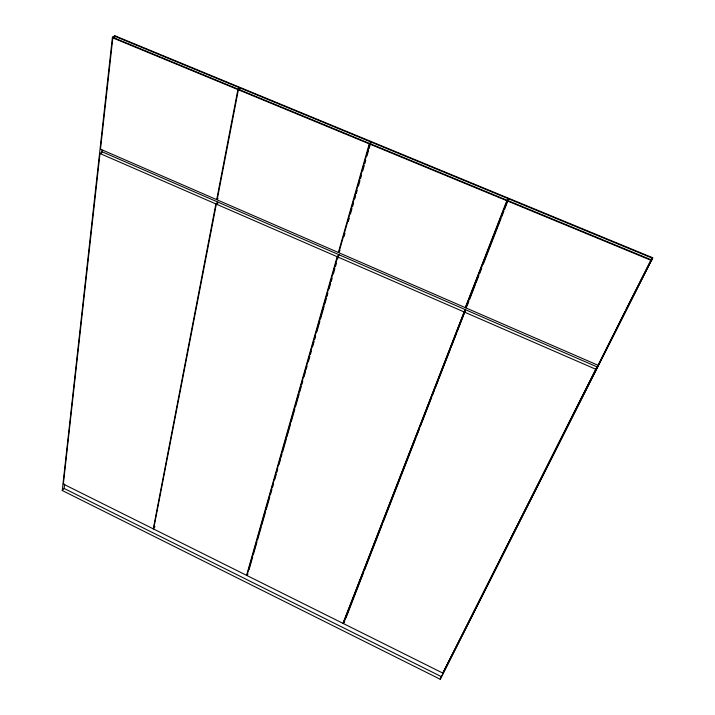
<?xml version="1.0" encoding="UTF-8"?>
<svg xmlns="http://www.w3.org/2000/svg" width="715" height="715" viewBox="0 0 715 715"><rect width="100%" height="100%" fill="white"/><g stroke="black" fill="none" stroke-linecap="round" stroke-linejoin="round"><path stroke-width="1.07" d="M62.268 490.517L112.425 37.198L114.838 35.75L652.732 257.757L440.208 679.25L62.268 490.517L64.136 488.47L64.636 484.037M217.449 204.276L217.869 202.086L102.281 151.848L100.002 153.519L63.34 484.064L153.287 528.868L154.985 526.696M239.561 90.117L239.981 87.936L115.24 36.438L112.827 37.886L100.484 149.185L216.699 199.655L218.03 198.43M101.664 153.368L102.039 150.043M114.588 37.966L114.838 35.75M153.287 528.868L215.876 203.936L217.869 202.086M216.699 199.655L237.898 89.581L239.981 87.936M337.632 258.955L338.847 254.665L218.316 202.282L216.323 204.133L153.627 529.037L246.577 575.343L247.596 573.796M369.128 148.452L370.969 142.008L240.463 88.133L238.381 89.777L217.146 199.851L338.356 252.493L340.054 250.465M246.577 575.343L337.158 256.712L338.847 254.665M338.356 252.493L369.244 143.858L370.969 142.008M246.934 575.521L337.632 256.917L339.312 254.871L465.116 309.55L343.039 623.391L246.934 575.521L247.953 573.975M369.753 144.072L338.83 252.699L465.376 307.656L508.133 198.636L371.469 142.222L369.753 144.072L506.81 200.709L508.133 198.636M249.017 569.81L252.681 556.949M253.298 554.804L256.962 541.943M257.57 539.798L261.243 526.937M261.851 524.792L265.515 511.931M266.132 509.786L269.796 496.925M270.404 494.78L271.932 489.418M272.54 487.273L273.461 484.055M274.685 479.774L276.213 474.411M276.821 472.266L277.742 469.049M278.957 464.768L280.486 459.405M281.102 457.26L282.014 454.043M282.631 451.898L286.295 439.037M286.903 436.892L290.576 424.031M291.184 421.886L294.848 409.025M295.465 406.88L299.129 394.019M299.737 391.874L301.265 386.511M301.882 384.366L302.794 381.158M304.018 376.868L305.546 371.505M306.154 369.36L307.075 366.151M308.299 361.862L309.827 356.499M310.435 354.354L311.347 351.145M312.571 346.855L314.1 341.493M314.716 339.348L315.628 336.13M316.852 331.849L319.909 321.124M320.517 318.979L324.181 306.118M324.798 303.973L326.326 298.62M326.934 296.475L327.854 293.257M329.07 288.967L330.598 283.614M331.215 281.469L332.126 278.251M333.351 273.961L334.879 268.608M335.487 266.463L336.407 263.245M344.031 236.504L344.952 233.278M348.312 221.471L349.233 218.245M350.457 213.955L351.986 208.583M352.602 206.438L353.523 203.212M354.747 198.922L355.659 195.696M356.276 193.55L357.196 190.333M358.421 186.034L359.949 180.663M360.557 178.518L361.477 175.3M362.702 171.001L364.23 165.63M364.847 163.485L365.758 160.267M366.983 155.968L368.52 150.597M651.061 260.332L651.937 258.008L508.66 198.859L507.346 200.933L465.867 307.87L598.106 365.302L651.061 260.332L507.346 200.933M343.039 623.391L465.116 309.55M465.376 307.656L506.81 200.709M343.415 623.569L465.608 309.765L597.034 366.884L442.835 673.101L343.415 623.569L344.737 621.112M345.944 617.983L363.729 572.17M364.543 570.087L382.328 524.274M383.142 522.191L400.927 476.369M401.732 474.286L415.88 437.839M416.693 435.757L419.517 428.473M420.331 426.39L431.646 397.227M432.459 395.145L434.479 389.943M435.283 387.861L438.116 380.568M438.921 378.485L450.244 349.331M451.049 347.249L453.078 342.038M453.882 339.956L456.715 332.672M457.52 330.589L465.608 309.765M467.61 304.59L468.817 301.48M469.63 299.406L475.261 284.892M476.065 282.818L478.88 275.561M479.685 273.488L481.696 268.313M483.304 264.166L501.018 218.549M501.823 216.475L503.834 211.291M504.638 209.227L508.66 198.859M598.106 365.302L625.008 311.409M440.208 679.25L652.732 257.757M442.835 673.101L597.034 366.884M626.009 309.434L651.937 258.008M465.867 307.87L467.208 305.627M112.425 37.198L651.857 260.081M112.827 37.886L237.898 89.581M238.381 89.777L369.244 143.858M100.002 153.519L215.876 203.936M216.323 204.133L337.158 256.712M337.632 256.917L463.767 311.803M464.258 312.017L596.06 369.36M64.136 488.47L441.316 676.631"/></g></svg>
